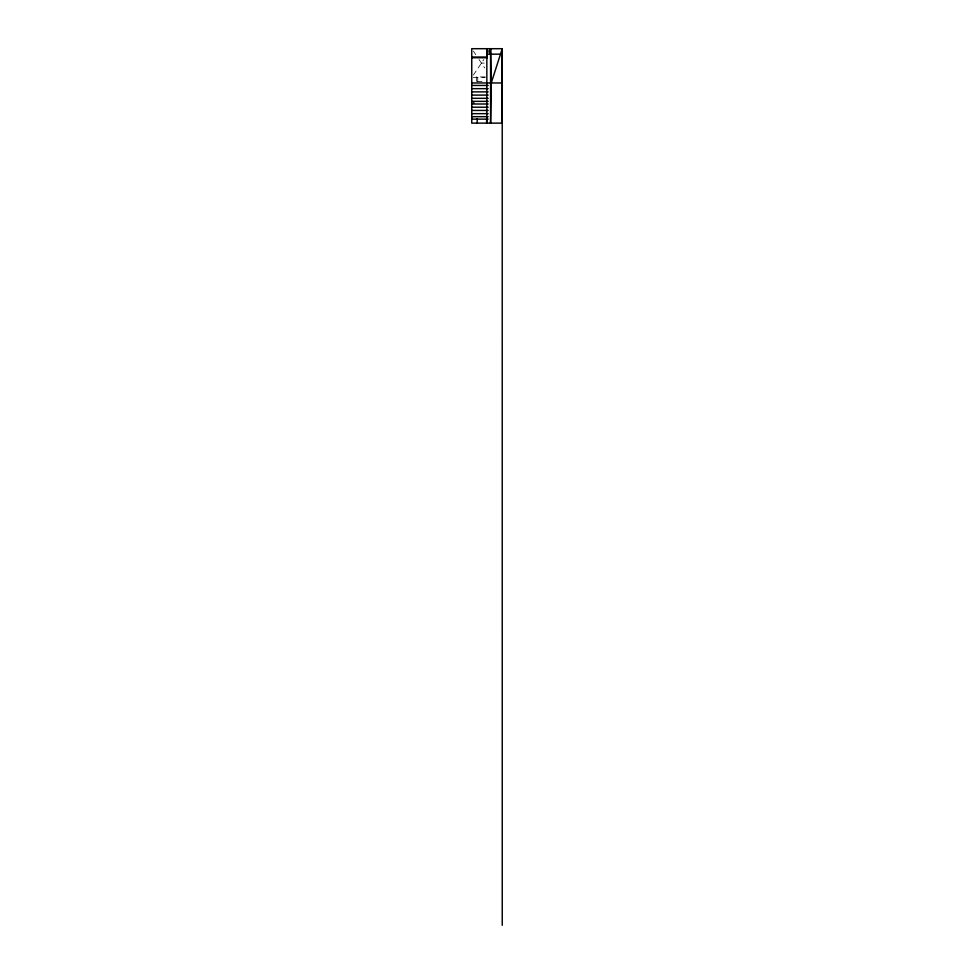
<?xml version="1.0" encoding="UTF-8"?>
<svg xmlns="http://www.w3.org/2000/svg" width="974" height="974" viewBox="0 0 974 974"><rect width="100%" height="100%" fill="white"/><g stroke="black" fill="none" stroke-linecap="round" stroke-linejoin="round"><path stroke-width="0.73" stroke-dasharray="4.87 3.65" d="M473.364 75.083L483.871 59.499M481.448 63.091L484.224 63.091M485.235 76.922L476.347 76.922L476.347 81.439M473.23 77.482L485.186 77.482M477.175 81.463L483.932 81.463M473.364 51.098L475.787 54.702M479.025 59.499L484.687 67.888M477.723 77.482L477.723 81.95"/><path stroke-width="1.46" d="M502.243 52.84L502.219 51.379M502.231 54.41L502.231 49.808L502.255 62.933M501.951 82.973L502.219 48.7L471.745 48.7L471.745 123.126L501.951 123.126L501.951 82.12M502.097 64.406L502.231 48.7L491.249 82.973L490.579 123.126L490.579 48.7L491.249 82.973M502.182 52.109L502.231 48.7L502.243 925.3M486.842 57.746L487.049 48.7L487.073 57.746L471.745 57.746M487.049 48.7L486.842 54.167L502.231 54.167L502.231 54.946L502.231 53.132L502.243 59.365M502.17 60.692L502.194 55.299M473.912 102.781L471.745 103.999L488.169 103.999M471.745 57.028L486.842 57.028M471.745 82.973L502.231 82.973L502.219 48.7M471.745 85.444L488.169 85.444M471.745 88.658L488.169 88.658M471.745 91.873L488.169 91.873M471.745 95.099L488.169 95.099M471.745 98.313L488.169 98.313M471.745 101.345L488.169 101.345M471.745 107.213L488.169 107.213M471.745 110.439L488.169 110.439M471.745 113.654L488.169 113.654M471.745 116.685L488.169 116.685M471.745 119.145L488.169 119.145M502.097 66.585L502.231 82.973M502.134 62.689L502.134 68.083M486.842 48.7L486.842 123.126M486.647 118.658L486.647 123.126M477.175 118.658L477.175 123.126M502.219 50.1L502.219 51.086L502.231 49.272L502.219 51.573L502.231 50.124M502.243 52.645L502.231 54.167L502.219 52.645M489.301 50.867C489.313 56.273 489.873 48.176 489.301 50.867"/></g></svg>
